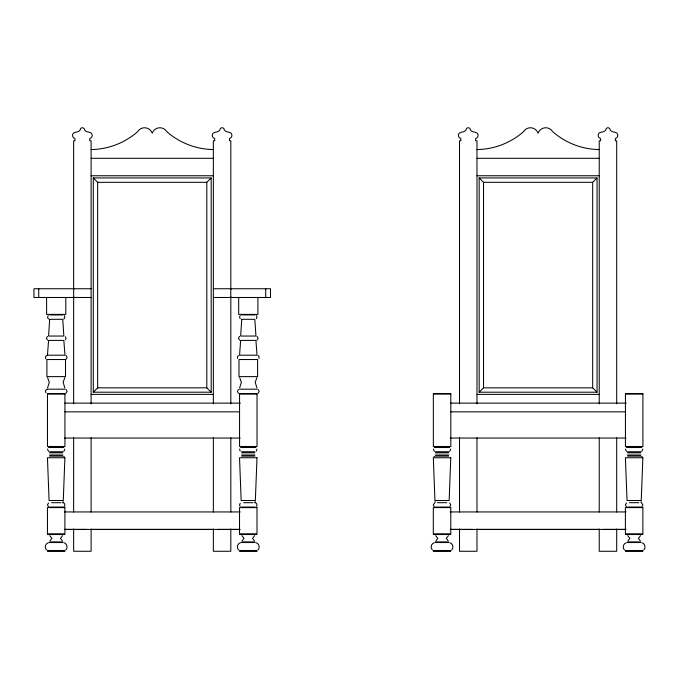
<?xml version="1.0" encoding="UTF-8"?>
<svg xmlns="http://www.w3.org/2000/svg" width="679" height="679" viewBox="0 0 679 679"><rect width="100%" height="100%" fill="white"/><g stroke="black" fill="none" stroke-linecap="round" stroke-linejoin="round"><path stroke-width="1.02" d="M47.513 449.082L48.506 451.459M239.602 449.082L240.154 451.128M433.389 449.082L434.373 451.459M625.478 449.082L626.462 451.459M47.547 387.947L49.287 382.336L47.615 377.736M239.628 387.947L241.376 382.336L239.704 377.736M64.802 377.736L63.122 382.336L64.87 387.947M256.883 377.736L255.211 382.336L256.959 387.947M435.018 501.535C436.054 503.334 431.173 504.361 434.407 506.763M258.928 358.504L259.149 356.831L258.122 355.499M62.527 535.646L60.448 538.455L62.298 540.747M254.608 535.646L252.529 538.455L254.387 540.747M448.403 535.646L446.315 538.455L448.174 540.747M640.484 535.646L638.404 538.455L640.263 540.747M50.051 540.747L51.901 538.455L49.822 535.646M242.131 540.747L243.99 538.455L241.911 535.646M435.918 540.747L437.777 538.455L435.697 535.646M628.007 540.747L629.866 538.455L627.786 535.646M48.116 315.582L47.547 317.687L48.565 319.011M65.388 339.772L66.033 338.227L65.388 336.682M240.196 315.582L239.56 317.118L240.196 318.663M65.812 549.99C68.163 547.775 67 543.421 63.851 542.682M256.382 318.663L257.027 317.118L256.382 315.582M256.373 451.128L256.917 449.082M240.171 503.334L239.526 504.87L240.171 506.415M256.356 506.415C257.723 505.151 256.679 502.621 254.812 502.689M257.901 549.99C260.252 547.775 259.081 543.421 255.941 542.682M451.688 549.99C454.039 547.775 452.868 543.421 449.727 542.682M643.768 549.99C646.119 547.775 644.957 543.421 641.816 542.682M434.025 456.695L434.552 456.271M211.177 392.207L206.815 387.845L206.815 182.312L211.177 177.949L93.286 177.949L93.286 392.207L211.177 392.207L211.177 177.949M93.286 392.207L97.657 387.845L97.657 182.312L93.286 177.949M597.053 392.207L592.682 387.845L592.682 182.312L597.053 177.949L479.162 177.949L479.162 392.207L597.053 392.207L597.053 177.949M479.162 392.207L483.524 387.845L483.524 182.312L479.162 177.949M62.875 502.613L63.206 501.535M254.964 502.613L255.287 501.535M63.851 319.011L64.861 317.687L64.301 315.582M47.471 336.334L46.384 338.227L47.471 340.12M66.041 359.31L67.136 357.4L66.041 355.499M66.033 393.243L67.119 391.35L66.033 389.457M63.851 451.459L64.836 449.082M239.56 336.334L238.465 338.227L239.56 340.12M257.027 340.12L258.113 338.227L257.027 336.334M238.456 355.499L237.438 356.831L237.658 358.504M48.532 502.986L47.445 504.87L48.532 506.763M63.818 506.763C65.719 505.779 64.87 502.596 62.723 502.689M238.465 389.457L237.378 391.35L238.465 393.243M258.113 393.243L259.208 391.35L258.113 389.457M449.719 451.459L450.703 449.082M449.693 506.763L450.78 504.87L449.693 502.986M641.808 451.459L642.792 449.082M626.496 502.986L625.401 504.87L626.496 506.763M641.774 506.763C645.016 504.361 640.127 503.334 641.163 501.535M46.902 355.278L45.349 356.831L45.917 358.962M46.91 389.245L45.366 390.781L45.934 392.895M48.498 542.682C45.357 543.421 44.186 547.775 46.537 549.99M240.578 542.682C237.438 543.421 236.275 547.775 238.626 549.99M434.365 542.682C431.224 543.421 430.062 547.775 432.413 549.99M626.454 542.682C623.314 543.421 622.151 547.775 624.493 549.99M91.105 158.3L213.359 158.3M476.981 158.3L599.234 158.3M91.105 175.759L213.359 175.759M476.981 175.759L599.234 175.759M97.657 182.312L206.815 182.312M483.524 182.312L592.682 182.312M91.105 288.745L33.95 288.745L33.95 297.478L91.105 297.478M213.359 288.745L270.514 288.745L270.514 297.478L213.359 297.478M49.66 314.937L62.757 314.937M241.741 314.937L254.846 314.937M97.657 387.845L206.815 387.845M483.524 387.845L592.682 387.845M47.471 389.169L64.938 389.169M239.56 389.169L257.027 389.169M47.471 393.531L64.938 393.531M239.56 393.531L257.027 393.531M433.346 393.531L450.814 393.531M625.435 393.531L642.903 393.531M91.105 394.397L213.359 394.397M476.981 394.397L599.234 394.397M64.904 403.122L240.358 403.122M450.78 403.122L626.225 403.122M64.904 411.856L239.56 411.856M450.78 411.856L625.435 411.856M64.692 438.057L240.162 438.057M450.177 438.057L626.038 438.057M48.506 447.512L63.851 447.512M240.587 447.512L255.932 447.512M434.373 447.512L449.719 447.512M626.462 447.512L641.808 447.512M49.559 451.747L62.791 451.747M241.648 451.747L254.871 451.747M435.434 451.747L448.666 451.747M627.523 451.747L640.747 451.747M49.559 452.834L62.791 452.834M241.648 452.834L254.871 452.834M435.434 452.834L448.666 452.834M627.523 452.834L640.747 452.834M49.559 455.023L62.791 455.023M241.648 455.023L254.871 455.023M435.434 455.023L448.666 455.023M627.523 455.023L640.747 455.023M49.559 456.11L62.791 456.11M241.648 456.11L254.871 456.11M435.434 456.11L448.666 456.11M627.523 456.11L640.747 456.11M51.545 502.689L60.804 502.689M243.634 502.689L252.894 502.689M437.42 502.689L446.68 502.689M629.501 502.689L638.769 502.689M49.626 507.06L62.723 507.06M241.716 507.06L254.812 507.06M435.502 507.06L448.598 507.06M627.583 507.06L640.687 507.06M64.692 511.941L240.162 511.941M450.177 511.941L626.038 511.941M64.692 529.391L86.92 529.391M91.105 529.391L213.359 529.391M217.552 529.391L240.162 529.391M450.177 529.391L472.796 529.391M476.981 529.391L599.234 529.391M603.419 529.391L626.038 529.391M64.904 529.433L239.56 529.433M450.78 529.433L625.435 529.433M47.445 534.526L64.904 534.526M239.526 534.526L256.993 534.526M433.312 534.526L450.78 534.526M625.401 534.526L642.869 534.526M49.626 541.901L62.723 541.901M241.716 541.901L254.812 541.901M435.502 541.901L448.598 541.901M627.583 541.901L640.687 541.901M49.626 542.538L62.723 542.538M241.716 542.538L254.812 542.538M435.502 542.538L448.598 542.538M627.583 542.538L640.687 542.538M47.445 550.677L64.904 550.677M239.526 550.677L256.993 550.677M433.312 550.677L450.78 550.677M625.401 550.677L642.869 550.677M47.445 551.263L64.904 551.263M239.526 551.263L256.993 551.263M433.312 551.263L450.78 551.263M625.401 551.263L642.869 551.263M641.63 456.271L642.156 456.695M63.673 456.271L64.199 456.695M616.702 403.852L616.702 140.833L615.369 140.833L615.369 138.541L616.838 137.693A3.276 3.276 0 0 0 616.838 133.059L614.52 132.099A5.457 5.457 0 0 1 610.149 129.918A2.181 2.181 0 0 0 607.968 127.737A2.181 2.181 0 0 0 605.787 129.918A5.457 5.457 0 0 1 601.416 132.099L599.107 133.059A3.276 3.276 0 0 0 599.107 137.693L600.576 138.541L600.576 140.833L599.234 140.833L599.234 403.852M616.702 437.785L616.702 512.025M616.702 528.992L616.702 551.263L599.234 551.263L599.234 528.992M599.234 437.785L599.234 512.025M476.981 403.852L476.981 140.833L475.639 140.833L475.639 138.541L477.108 137.693A3.276 3.276 0 0 0 477.108 133.059L474.799 132.099A5.457 5.457 0 0 1 470.428 129.918A2.181 2.181 0 0 0 468.247 127.737A2.181 2.181 0 0 0 466.066 129.918A5.457 5.457 0 0 1 461.695 132.099L459.377 133.059A3.276 3.276 0 0 0 459.377 137.693L460.846 138.541L460.846 140.833L459.513 140.833L459.513 403.852M476.981 437.785L476.981 512.025M476.981 528.992L476.981 551.263L459.513 551.263L459.513 528.992M459.513 437.785L459.513 512.025M265.727 288.745L265.727 297.478M257.901 297.478L257.901 314.394L238.685 314.394L238.685 297.478M230.826 289.313L230.826 140.833L229.494 140.833L229.494 138.541L230.962 137.693A3.276 3.276 0 0 0 230.962 133.059L228.645 132.099A5.457 5.457 0 0 1 224.282 129.918A2.181 2.181 0 0 0 222.092 127.737A2.181 2.181 0 0 0 219.911 129.918A5.457 5.457 0 0 1 215.549 132.099L213.231 133.059A3.276 3.276 0 0 0 213.231 137.693L214.7 138.541L214.7 140.833L213.359 140.833L213.359 403.852M230.826 296.731L230.826 403.852M230.826 437.785L230.826 512.025M230.826 528.992L230.826 551.263L213.359 551.263L213.359 528.992M230.792 288.745L230.792 297.478M213.359 437.785L213.359 512.025M91.105 403.852L91.105 140.833L89.772 140.833L89.772 138.541L91.241 137.693A3.276 3.276 0 0 0 91.241 133.059L88.924 132.099A5.457 5.457 0 0 1 84.552 129.918A2.181 2.181 0 0 0 82.371 127.737A2.181 2.181 0 0 0 80.19 129.918A5.457 5.457 0 0 1 75.827 132.099L73.51 133.059A3.276 3.276 0 0 0 73.51 137.693L74.979 138.541L74.979 140.833L73.638 140.833L73.638 289.313M91.105 437.785L91.105 512.025M91.105 528.992L91.105 551.263L73.638 551.263L73.638 528.992M73.671 288.745L73.671 297.478M73.638 296.731L73.638 403.852M73.638 437.785L73.638 512.025M65.812 297.478L65.812 314.394L46.605 314.394L46.605 297.478M38.745 288.745L38.745 297.478M476.981 149.567A72.118 72.118 0 0 0 523.526 131.675A8.08 8.08 0 0 1 538.107 133.194A8.08 8.08 0 0 1 552.689 131.675A72.118 72.118 0 0 0 599.234 149.567M91.105 149.567A72.118 72.118 0 0 0 137.65 131.675A8.08 8.08 0 0 1 152.232 133.194A8.08 8.08 0 0 1 166.813 131.675A72.118 72.118 0 0 0 213.359 149.567M64.904 457.748L63.274 500.508L49.083 500.508L47.445 457.748L64.904 457.748M256.993 457.748L255.355 500.508L241.164 500.508L239.526 457.748L256.993 457.748M450.78 457.748L449.142 500.508L434.95 500.508L433.321 457.748L450.78 457.748M642.869 457.748L641.231 500.508L627.04 500.508L625.401 457.748L642.869 457.748M49.66 319.308L48.565 336.046L63.851 336.046L62.757 319.308L49.66 319.308M241.741 319.308L240.655 336.046L255.932 336.046L254.846 319.308L241.741 319.308M48.565 340.408L47.471 355.202L64.938 355.202L63.851 340.408L48.565 340.408M240.655 340.408L239.56 355.202L257.027 355.202L255.932 340.408L240.655 340.408M65.507 359.531L46.902 359.531L46.902 376.624L65.507 376.624L65.507 359.531M257.596 359.531L238.991 359.531L238.991 376.624L257.596 376.624L257.596 359.531M64.938 394.083L47.471 394.083L47.471 446.476L64.938 446.476L64.938 394.083M257.027 394.083L239.56 394.083L239.56 446.476L257.027 446.476L257.027 394.083M450.814 394.083L433.346 394.083L433.346 446.476L450.814 446.476L450.814 394.083M642.903 394.083L625.435 394.083L625.435 446.476L642.903 446.476L642.903 394.083M64.904 507.603L47.445 507.603L47.445 533.804L64.904 533.804L64.904 507.603M256.993 507.603L239.526 507.603L239.526 533.804L256.993 533.804L256.993 507.603M450.78 507.603L433.312 507.603L433.312 533.804L450.78 533.804L450.78 507.603M642.869 507.603L625.401 507.603L625.401 533.804L642.869 533.804L642.869 507.603"/></g></svg>
